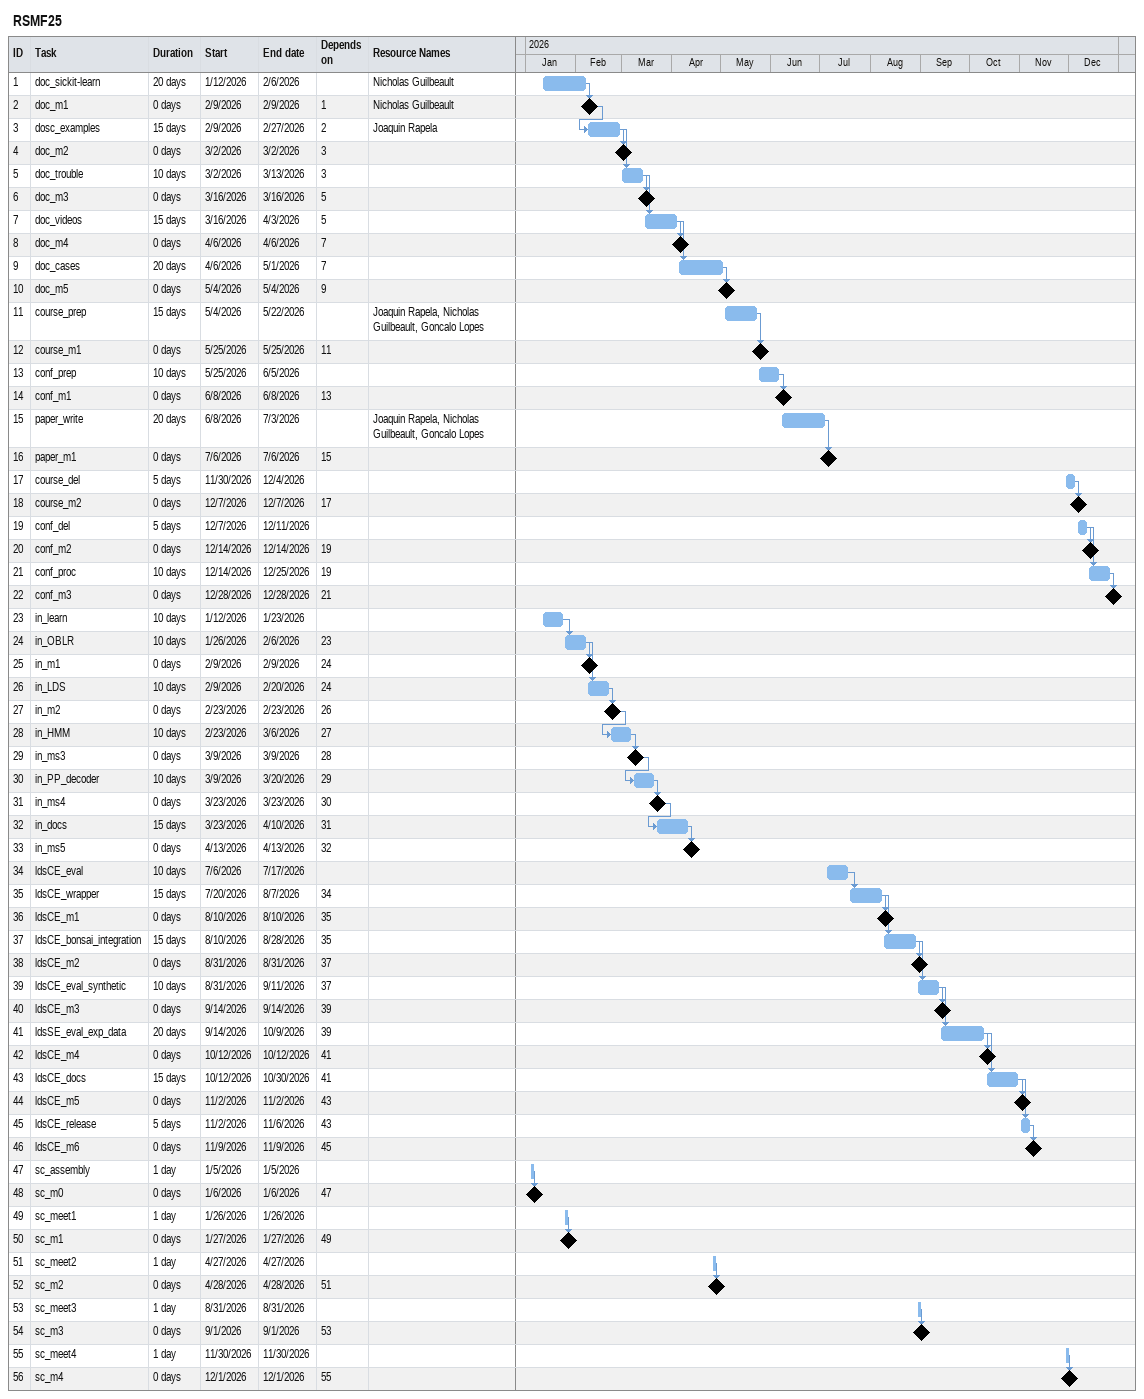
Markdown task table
RSMF25

| ID | Task | Duration | Start | Finish | Predecessors | Resources |
|---|---|---|---|---|---|---|
| 1 | doc_sickit-learn | 20d | 2026-01-12 | 2026-02-06 |  | Nicholas Guilbeault |
| 2 | doc_m1 | 0d | 2026-02-09 | 2026-02-09 | 1 | Nicholas Guilbeault |
| 3 | dosc_examples | 15d | 2026-02-09 | 2026-02-27 | 2 | Joaquin Rapela |
| 4 | doc_m2 | 0d | 2026-03-02 | 2026-03-02 | 3 |  |
| 5 | doc_trouble | 10d | 2026-03-02 | 2026-03-13 | 3 |  |
| 6 | doc_m3 | 0d | 2026-03-16 | 2026-03-16 | 5 |  |
| 7 | doc_videos | 15d | 2026-03-16 | 2026-04-03 | 5 |  |
| 8 | doc_m4 | 0d | 2026-04-06 | 2026-04-06 | 7 |  |
| 9 | doc_cases | 20d | 2026-04-06 | 2026-05-01 | 7 |  |
| 10 | doc_m5 | 0d | 2026-05-04 | 2026-05-04 | 9 |  |
| 11 | course_prep | 15d | 2026-05-04 | 2026-05-22 |  | Joaquin Rapela, Nicholas Guilbeault, Goncalo Lopes |
| 12 | course_m1 | 0d | 2026-05-25 | 2026-05-25 | 11 |  |
| 13 | conf_prep | 10d | 2026-05-25 | 2026-06-05 |  |  |
| 14 | conf_m1 | 0d | 2026-06-08 | 2026-06-08 | 13 |  |
| 15 | paper_write | 20d | 2026-06-08 | 2026-07-03 |  | Joaquin Rapela, Nicholas Guilbeault, Goncalo Lopes |
| 16 | paper_m1 | 0d | 2026-07-06 | 2026-07-06 | 15 |  |
| 17 | course_del | 5d | 2026-11-30 | 2026-12-04 |  |  |
| 18 | course_m2 | 0d | 2026-12-07 | 2026-12-07 | 17 |  |
| 19 | conf_del | 5d | 2026-12-07 | 2026-12-11 |  |  |
| 20 | conf_m2 | 0d | 2026-12-14 | 2026-12-14 | 19 |  |
| 21 | conf_proc | 10d | 2026-12-14 | 2026-12-25 | 19 |  |
| 22 | conf_m3 | 0d | 2026-12-28 | 2026-12-28 | 21 |  |
| 23 | in_learn | 10d | 2026-01-12 | 2026-01-23 |  |  |
| 24 | in_OBLR | 10d | 2026-01-26 | 2026-02-06 | 23 |  |
| 25 | in_m1 | 0d | 2026-02-09 | 2026-02-09 | 24 |  |
| 26 | in_LDS | 10d | 2026-02-09 | 2026-02-20 | 24 |  |
| 27 | in_m2 | 0d | 2026-02-23 | 2026-02-23 | 26 |  |
| 28 | in_HMM | 10d | 2026-02-23 | 2026-03-06 | 27 |  |
| 29 | in_ms3 | 0d | 2026-03-09 | 2026-03-09 | 28 |  |
| 30 | in_PP_decoder | 10d | 2026-03-09 | 2026-03-20 | 29 |  |
| 31 | in_ms4 | 0d | 2026-03-23 | 2026-03-23 | 30 |  |
| 32 | in_docs | 15d | 2026-03-23 | 2026-04-10 | 31 |  |
| 33 | in_ms5 | 0d | 2026-04-13 | 2026-04-13 | 32 |  |
| 34 | ldsCE_eval | 10d | 2026-07-06 | 2026-07-17 |  |  |
| 35 | ldsCE_wrapper | 15d | 2026-07-20 | 2026-08-07 | 34 |  |
| 36 | ldsCE_m1 | 0d | 2026-08-10 | 2026-08-10 | 35 |  |
| 37 | ldsCE_bonsai_integration | 15d | 2026-08-10 | 2026-08-28 | 35 |  |
| 38 | ldsCE_m2 | 0d | 2026-08-31 | 2026-08-31 | 37 |  |
| 39 | ldsCE_eval_synthetic | 10d | 2026-08-31 | 2026-09-11 | 37 |  |
| 40 | ldsCE_m3 | 0d | 2026-09-14 | 2026-09-14 | 39 |  |
| 41 | ldsSE_eval_exp_data | 20d | 2026-09-14 | 2026-10-09 | 39 |  |
| 42 | ldsCE_m4 | 0d | 2026-10-12 | 2026-10-12 | 41 |  |
| 43 | ldsCE_docs | 15d | 2026-10-12 | 2026-10-30 | 41 |  |
| 44 | ldsCE_m5 | 0d | 2026-11-02 | 2026-11-02 | 43 |  |
| 45 | ldsCE_release | 5d | 2026-11-02 | 2026-11-06 | 43 |  |
| 46 | ldsCE_m6 | 0d | 2026-11-09 | 2026-11-09 | 45 |  |
| 47 | sc_assembly | 1d | 2026-01-05 | 2026-01-05 |  |  |
| 48 | sc_m0 | 0d | 2026-01-06 | 2026-01-06 | 47 |  |
| 49 | sc_meet1 | 1d | 2026-01-26 | 2026-01-26 |  |  |
| 50 | sc_m1 | 0d | 2026-01-27 | 2026-01-27 | 49 |  |
| 51 | sc_meet2 | 1d | 2026-04-27 | 2026-04-27 |  |  |
| 52 | sc_m2 | 0d | 2026-04-28 | 2026-04-28 | 51 |  |
| 53 | sc_meet3 | 1d | 2026-08-31 | 2026-08-31 |  |  |
| 54 | sc_m3 | 0d | 2026-09-01 | 2026-09-01 | 53 |  |
| 55 | sc_meet4 | 1d | 2026-11-30 | 2026-11-30 |  |  |
| 56 | sc_m4 | 0d | 2026-12-01 | 2026-12-01 | 55 |  |
